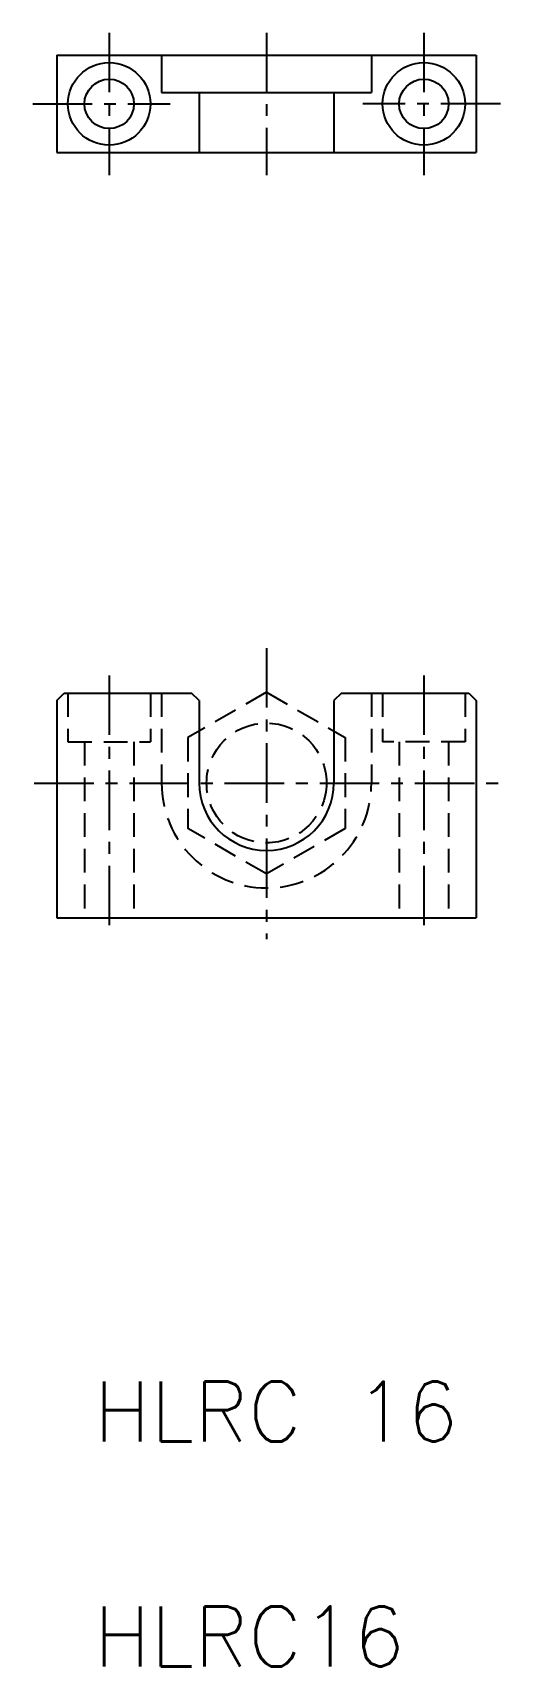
# Model space of a CAD drawing. Extents: x 1309 to 1372, y 56 to 274.
import ezdxf

# ---------------------------------------------------------------- set-up
doc = ezdxf.new("R2010")
doc.units = 0
doc.header["$LTSCALE"] = 0.25
doc.linetypes.add('CENTER', pattern=[50.8, 31.75, -6.35, 6.35, -6.35])
doc.linetypes.add('DASHED', pattern=[19.05, 12.7, -6.35])
doc.layers.get('0').update_dxf_attribs({"linetype": 'CONTINUOUS'})
doc.layers.add('CENTER', color=1, linetype='CENTER')
doc.styles.get("Standard").update_dxf_attribs({"font": 'txt.shx'})

msp = doc.modelspace()

# ---------------------------------------------------------------- linework, layer by layer
for p, q in [((1312.71, 270.76), (1368.71, 270.76)), ((1312.71, 270.76), (1312.71, 257.76)), ((1326.71, 270.76), (1326.71, 265.76)), ((1354.71, 270.76), (1354.71, 265.76)), ((1368.71, 270.76), (1368.71, 257.76)), ((1326.71, 265.76), (1354.71, 265.76)), ((1331.71, 265.76), (1331.71, 257.76)), ((1349.71, 265.76), (1349.71, 257.76)), ((1312.71, 257.76), (1368.71, 257.76)), ((1312.71, 184.63), (1313.71, 185.63)), ((1313.71, 185.63), (1330.71, 185.63)), ((1331.71, 184.63), (1330.71, 185.63)), ((1350.71, 185.63), (1349.71, 184.63)), ((1350.71, 185.63), (1367.71, 185.63)), ((1367.71, 185.63), (1368.71, 184.63)), ((1312.71, 184.63), (1312.71, 155.63)), ((1331.71, 184.63), (1331.71, 173.63)), ((1338.08, 184.24), (1338.08, 184.24)), ((1349.71, 184.63), (1349.71, 173.63)), ((1368.71, 184.63), (1368.71, 155.63)), ((1335.46, 182.72), (1335.46, 182.72)), ((1312.71, 155.63), (1368.71, 155.63))]:
    msp.add_line(p, q)
at = {"color": 3, "linetype": 'DASHED'}
for p, q in [((1314.21, 185.63), (1314.21, 179.13)), ((1325.21, 185.63), (1325.21, 179.13)), ((1326.71, 185.63), (1326.71, 173.63)), ((1340.71, 185.75), (1330.21, 179.69)), ((1340.71, 185.75), (1351.21, 179.69)), ((1354.71, 185.63), (1354.71, 173.63)), ((1356.21, 185.63), (1356.21, 179.13)), ((1367.21, 185.63), (1367.21, 179.13)), ((1314.21, 179.13), (1325.21, 179.13)), ((1316.41, 179.13), (1316.41, 155.63)), ((1323.01, 179.13), (1323.01, 155.63)), ((1330.21, 179.69), (1330.21, 167.56)), ((1351.21, 179.69), (1351.21, 167.56)), ((1367.21, 179.13), (1356.21, 179.13)), ((1358.41, 179.13), (1358.41, 155.63)), ((1365.01, 179.13), (1365.01, 155.63)), ((1340.71, 161.5), (1330.21, 167.56)), ((1351.21, 167.56), (1340.71, 161.5))]:
    msp.add_line(p, q, dxfattribs=at)
for centre, radius in [((1319.71, 264.26), 5.5), ((1361.71, 264.26), 5.5), ((1319.71, 264.26), 3.3), ((1361.71, 264.26), 3.3)]:
    msp.add_circle(centre, radius)
msp.add_circle((1340.71, 173.63), 8, dxfattribs=at)
msp.add_arc((1340.71, 173.63), 14, 180, 0, dxfattribs=at)
msp.add_arc((1340.71, 173.63), 9, 180, 0)
at = {"layer": 'CENTER', "color": 1, "linetype": 'CENTER'}
for p, q in [((1319.71, 273.76), (1319.71, 254.76)), ((1340.71, 273.76), (1340.71, 254.76)), ((1361.71, 273.76), (1361.71, 254.76)), ((1309.5, 264.26), (1327.86, 264.26)), ((1371.92, 264.26), (1353.55, 264.26)), ((1340.71, 191.63), (1340.71, 152.78)), ((1319.71, 187.99), (1319.71, 153.31)), ((1361.71, 187.99), (1361.71, 153.31)), ((1309.71, 173.63), (1371.71, 173.63))]:
    msp.add_line(p, q, dxfattribs=at)

# ---------------------------------------------------------------- texts
for s, p in [('HLRC 16', (1317.67, 85.75)), ('HLRC16', (1317.67, 55.75))]:
    msp.add_text(s, height=8).set_placement(p)

doc.saveas('drawing.dxf')
